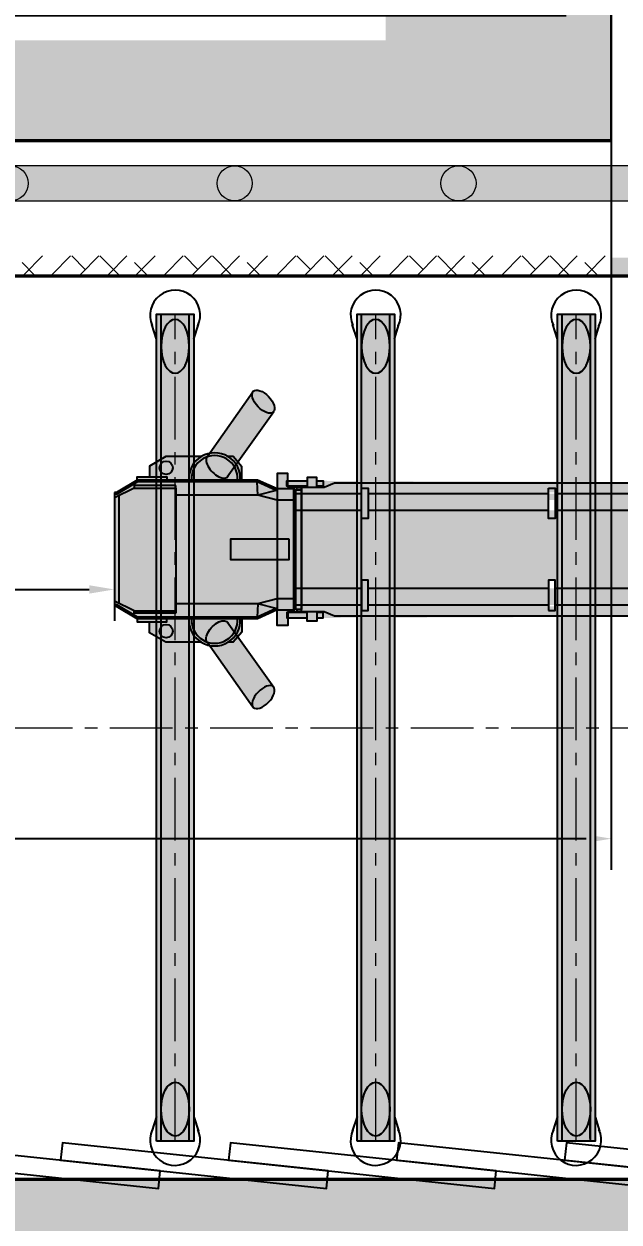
# Model space of a CAD drawing. Header units: inches. Extents: x 523 to 1492, y 69 to 539.
# Drawn here: x 706.28 to 730.02, y 266.5 to 314.3 of the extents above; entities that cross this region are included whole.
import ezdxf

# ---------------------------------------------------------------- set-up
doc = ezdxf.new("R2010")
doc.units = ezdxf.units.IN
doc.header["$MEASUREMENT"] = 0
doc.linetypes.add('CENTERX2', pattern=[4, 2.5, -0.5, 0.5, -0.5])
doc.styles.get("Standard").update_dxf_attribs({"font": 'arial.ttf'})
doc.dimstyles.new('ISO-25', dxfattribs={"dimtxt": 2.5, "dimasz": 2.5, "dimexe": 1.25, "dimexo": 0, "dimtad": 1, "dimdec": 0, "dimtxsty": 'Standard', "dimcen": 2.5, "dimadec": 0, "dimazin": 0, "dimtfac": 1, "dimtdec": 0, "dimtmove": 0, "dimatfit": 3, "dimfxl": 0, "dimarcsym": 0})
doc.dimstyles.get("Standard").update_dxf_attribs({"dimtxt": 0.18, "dimasz": 0.18, "dimexe": 0.18, "dimexo": 0.0625, "dimgap": 0.09, "dimtad": 0, "dimtih": 1, "dimtoh": 1, "dimdec": 4, "dimzin": 0, "dimdsep": 46, "dimtxsty": 'Standard', "dimcen": 0.09, "dimadec": 0, "dimazin": 0, "dimtfac": 1, "dimtdec": 4, "dimtofl": 0, "dimtmove": 0, "dimatfit": 3, "dimfxl": 0, "dimtolj": 1, "dimtzin": 0, "dimarcsym": 0})

# ---------------------------------------------------------------- blocks, each defined once
blk = doc.blocks.new('*D201')
at = {"color": 0, "linetype": 'ByBlock', "lineweight": -2}
for p, q in [((738.661, 335.939), (695.693, 335.939)), ((696.943, 334.139), (696.943, 306.039)), ((737.827, 304.239), (695.693, 304.239))]:
    blk.add_line(p, q, dxfattribs=at)
at = {"color": 0, "linetype": 'ByBlock'}
for points in [[(696.643, 334.139), (697.243, 334.139), (696.943, 335.939)], [(696.643, 306.039), (697.243, 306.039), (696.943, 304.239)]]:
    blk.add_solid(points, dxfattribs=at)
at = {"layer": 'Defpoints', "color": 0, "linetype": 'ByBlock'}
for p in [(738.661, 335.939), (696.943, 304.239), (737.827, 304.239)]:
    blk.add_point(p, dxfattribs=at)
at = {"color": 0, "linetype": 'ByBlock', "lineweight": 15, "insert": (695.398, 320.089), "char_height": 1.8, "attachment_point": 5, "rotation": 90}
blk.add_mtext('3170', dxfattribs=at)
blk = doc.blocks.new('*D193')
at = {"color": 0, "linetype": 'ByBlock', "lineweight": -2}
for p, q in [((669.709, 304.239), (669.709, 280.544)), ((729.709, 304.239), (729.709, 280.544)), ((670.709, 281.794), (728.709, 281.794))]:
    blk.add_line(p, q, dxfattribs=at)
at = {"color": 0, "linetype": 'ByBlock'}
for points in [[(670.709, 281.961), (670.709, 281.627), (669.709, 281.794)], [(728.709, 281.961), (728.709, 281.627), (729.709, 281.794)]]:
    blk.add_solid(points, dxfattribs=at)
at = {"layer": 'Defpoints', "color": 0, "linetype": 'ByBlock'}
for p in [(669.709, 304.239), (729.709, 304.239), (729.709, 281.794)]:
    blk.add_point(p, dxfattribs=at)
at = {"color": 0, "linetype": 'ByBlock', "lineweight": 15, "insert": (699.709, 282.758), "char_height": 1.3, "attachment_point": 5}
blk.add_mtext('5300-6000', dxfattribs=at)
blk = doc.blocks.new('*D194')
at = {"color": 0, "linetype": 'ByBlock', "lineweight": -2}
for p, q in [((709.884, 294.081), (709.884, 290.486)), ((673.185, 273.834), (673.185, 292.986)), ((674.185, 291.736), (708.884, 291.736))]:
    blk.add_line(p, q, dxfattribs=at)
at = {"color": 0, "linetype": 'ByBlock'}
for points in [[(674.185, 291.903), (674.185, 291.57), (673.185, 291.736)], [(708.884, 291.903), (708.884, 291.57), (709.884, 291.736)]]:
    blk.add_solid(points, dxfattribs=at)
at = {"layer": 'Defpoints', "color": 0, "linetype": 'ByBlock'}
for p in [(709.884, 294.081), (709.884, 291.736), (673.185, 273.834)]:
    blk.add_point(p, dxfattribs=at)
at = {"color": 0, "linetype": 'ByBlock', "lineweight": 15, "insert": (691.534, 292.7), "char_height": 1.3, "attachment_point": 5}
blk.add_mtext('3000-4000', dxfattribs=at)
blk = doc.blocks.new('Рама 3.3м')
blk.add_hatch(color=7).paths.add_polyline_path([(-1622.029, -523.338), (-1622.029, -490.338), (-1620.534, -490.338), (-1620.534, -523.338)])
at = {"color": 252}
for p, q in [((-1621.845, -523.338), (-1621.845, -490.338)), ((-1620.72, -523.338), (-1620.72, -490.338))]:
    blk.add_line(p, q, dxfattribs=at)
at = {"color": 7, "linetype": 'CENTERX2', "lineweight": 0}
blk.add_line((-1621.281, -523.338), (-1621.281, -490.338), dxfattribs=at)
at = {"color": 22}
for p, q in [((-1622.029, -491.333), (-1622.216, -490.744)), ((-1620.534, -491.316), (-1620.356, -490.75)), ((-1622.029, -522.343), (-1622.216, -522.932)), ((-1621.846, -523.224), (-1621.843, -522.055)), ((-1620.724, -523.224), (-1620.721, -522.055)), ((-1620.534, -522.36), (-1620.356, -522.927))]:
    blk.add_line(p, q, dxfattribs=at)
at = {"color": 252}
blk.add_lwpolyline([(-1622.029, -523.338), (-1622.029, -490.338), (-1620.534, -490.338), (-1620.534, -523.338)], close=True, dxfattribs=at)
at = {"color": 22}
for centre, start, end in [((-1621.285, -490.379), 334.6001, 204.624), ((-1621.285, -523.297), 155.376, 25.3999)]:
    blk.add_arc(centre, 1, start, end, dxfattribs=at)
at = {"color": 22, "extrusion": (0, 0, -1)}
blk.add_ellipse((-1621.282, -491.622), major_axis=(0, 1.073), ratio=0.522788, dxfattribs=at)
at = {"color": 22}
blk.add_ellipse((-1621.282, -522.055), major_axis=(0, -1.073), ratio=0.522788, dxfattribs=at)
blk = doc.blocks.new('ш.брус 3.0м')
at = {"linetype": 'ByBlock', "lineweight": 15}
blk.add_hatch(color=254, dxfattribs=at).paths.add_polyline_path([(-531.412, -4774.534), (-531.412, -4775.934), (-501.412, -4775.934), (-501.412, -4774.534)])
at = {"color": 7, "linetype": 'ByBlock', "lineweight": 15}
blk.add_lwpolyline([(-531.412, -4775.934), (-501.412, -4775.934), (-501.412, -4774.534), (-531.412, -4774.534)], close=True, dxfattribs=at)
blk.add_lwpolyline([(-531.412, -4774.534), (-531.412, -4775.934), (-501.412, -4775.934), (-501.412, -4774.534), (-531.412, -4774.534)], dxfattribs=at)
blk = doc.blocks.new('S - 140')
at = {"linetype": 'ByBlock', "lineweight": 15}
h = blk.add_hatch(color=7, dxfattribs=at)
edge = h.paths.add_edge_path()
edge.add_arc((1417, -1396.7), 70, 0, 360)
at = {"color": 7, "linetype": 'ByBlock', "lineweight": 15}
blk.add_circle((1417, -1396.7), 70, dxfattribs=at)
blk = doc.blocks.new('*D290')
at = {"color": 0, "linetype": 'ByBlock', "lineweight": -2}
for p, q in [((703.449, 309.642), (703.449, 315.891)), ((729.709, 309.642), (729.709, 315.891)), ((705.249, 314.641), (727.909, 314.641))]:
    blk.add_line(p, q, dxfattribs=at)
at = {"color": 0, "linetype": 'ByBlock'}
for points in [[(705.249, 314.941), (705.249, 314.341), (703.449, 314.641)], [(727.909, 314.941), (727.909, 314.341), (729.709, 314.641)]]:
    blk.add_solid(points, dxfattribs=at)
at = {"layer": 'Defpoints', "color": 0, "linetype": 'ByBlock'}
for p in [(729.709, 314.641), (703.449, 309.642), (729.709, 309.642)]:
    blk.add_point(p, dxfattribs=at)
at = {"color": 0, "linetype": 'ByBlock', "lineweight": 15, "insert": (716.579, 316.185), "char_height": 1.8, "attachment_point": 5}
blk.add_mtext('900-2600', dxfattribs=at)
blk = doc.blocks.new('*D343')
at = {"color": 0, "lineweight": -2}
for p, q in [((719.7, 2048.4), (750.4, 2048.4)), ((750.2, 2048.2), (750.2, 1799.6)), ((750.2, 1550.6), (750.2, 1799.2)), ((719.7, 1550.4), (750.4, 1550.4))]:
    blk.add_line(p, q, dxfattribs=at)
at = {"color": 0}
for points in [[(750.2, 2048.2), (750.2, 2048.2), (750.2, 2048.4)], [(750.2, 1550.6), (750.2, 1550.6), (750.2, 1550.4)]]:
    blk.add_solid(points, dxfattribs=at)
at = {"layer": 'Defpoints', "color": 0}
for p in [(719.7, 2048.4), (719.7, 1550.4), (750.2, 1550.4)]:
    blk.add_point(p, dxfattribs=at)
at = {"color": 0, "insert": (750.2, 1799.4), "char_height": 0.18, "attachment_point": 5}
blk.add_mtext('\\A1;497.9211', dxfattribs=at)
blk = doc.blocks.new('Рештак С-53. а')
h = blk.add_hatch(color=7)
h.dxf.hatch_style = 1
h.paths.add_polyline_path([(4116.5, 1901.2), (4150.7, 1901.2), (4150.7, 1777.9), (4116.5, 1777.9)], flags=16)
h.paths.add_polyline_path([(4072.3, 1893.8), (4097.2, 1893.8), (4097.2, 1785.3), (4072.3, 1785.3)], flags=16)
h.paths.add_polyline_path([(3874.2, 2083.7), (3900.4, 2083.7), (3900.4, 1962.7), (3874.2, 1962.7)], flags=17)
h.paths.add_polyline_path([(3112.4, 2083.7), (3138.6, 2083.7), (3138.6, 1962.7), (3112.4, 1962.7)], flags=17)
h.paths.add_polyline_path([(2663.1, 2083.7), (2689.3, 2083.7), (2689.3, 1962.7), (2663.1, 1962.7)], flags=17)
h.paths.add_polyline_path([(1916.3, 2083.7), (1942.5, 2083.7), (1942.5, 1962.7), (1916.3, 1962.7)], flags=17)
h.paths.add_polyline_path([(3874.2, 1595.4), (3900.4, 1595.4), (3900.4, 1716.4), (3874.2, 1716.4)], flags=17)
h.paths.add_polyline_path([(3112.4, 1595.4), (3138.6, 1595.4), (3138.6, 1716.4), (3112.4, 1716.4)], flags=17)
h.paths.add_polyline_path([(2663.1, 1595.4), (2689.3, 1595.4), (2689.3, 1716.4), (2663.1, 1716.4)], flags=17)
h.paths.add_polyline_path([(1916.3, 1595.4), (1942.5, 1595.4), (1942.5, 1716.4), (1916.3, 1716.4)], flags=17)
h.paths.add_polyline_path([(1678.1, 2077.5), (1652.8, 2077.5), (1652.8, 1601.6), (1678.1, 1601.6)], flags=17)
h.paths.add_polyline_path([(4098.6, 2088.5), (4149, 2088.5), (4149, 2141.5), (4098.6, 2141.5)])
h.paths.add_polyline_path([(1699.7, 2087.6), (1738.4, 2087.6), (1738.4, 2126.3), (1699.7, 2126.3)])
h.paths.add_polyline_path([(4098.6, 1590.6), (4149, 1590.6), (4149, 1537.6), (4098.6, 1537.6)])
h.paths.add_polyline_path([(1699.7, 1591.5), (1738.4, 1591.5), (1738.4, 1552.8), (1699.7, 1552.8)])
edge = h.paths.add_edge_path()
edge.add_line((4098.6, 2103.8), (4149, 2103.8))
edge.add_line((1738.4, 2113.1), (1764.2, 2113.1))
edge.add_line((1764.2, 2113.1), (1764.2, 2091.3))
edge.add_line((1764.2, 2091.3), (1738.4, 2091.3))
edge.add_line((1699.7, 2091.3), (1618.4, 2091.3))
edge.add_line((1618.4, 2091.3), (1618.4, 2113.1))
edge.add_line((1618.4, 2113.1), (1699.7, 2113.1))
edge.add_line((1659.2, 2077.5), (1678.1, 2077.5))
edge.add_line((1916.3, 1995.2), (1652.8, 1995.2))
edge.add_line((2663.1, 1995.2), (1942.5, 1995.2))
edge.add_line((3112.4, 1995.2), (2689.3, 1995.2))
edge.add_line((3874.2, 1995.2), (3138.6, 1995.2))
edge.add_line((4172.8, 1995.2), (3900.4, 1995.2))
edge.add_line((1916.3, 2061.7), (1652.8, 2061.7))
edge.add_line((1652.8, 2061.7), (1652.8, 2077.5))
edge.add_line((2663.1, 2061.7), (1942.5, 2061.7))
edge.add_line((3112.4, 2061.7), (2689.3, 2061.7))
edge.add_line((3874.2, 2061.7), (3138.6, 2061.7))
edge.add_line((1652.8, 2077.5), (1659.2, 2077.5))
edge.add_line((1659.2, 2077.5), (1659.2, 2087.6))
edge.add_line((1659.2, 2087.6), (1768.2, 2087.6))
edge.add_line((1768.2, 2087.6), (1808.8, 2105.3))
edge.add_line((1808.8, 2105.3), (4015.9, 2105.3))
edge.add_line((4015.9, 2105.3), (4036, 2088.5))
edge.add_line((4036, 2088.5), (4172.8, 2088.5))
edge.add_line((4172.8, 2088.5), (4172.8, 2075.8))
edge.add_line((4172.8, 2075.8), (4094, 2075.8))
edge.add_line((4094, 2075.8), (4036.3, 2061.7))
edge.add_line((4036.3, 2061.7), (3900.4, 2061.7))
edge.add_line((4098.6, 1575.3), (4149, 1575.3))
edge.add_line((1738.4, 1566), (1764.2, 1566))
edge.add_line((1764.2, 1566), (1764.2, 1587.8))
edge.add_line((1764.2, 1587.8), (1738.4, 1587.8))
edge.add_line((1699.7, 1587.8), (1618.4, 1587.8))
edge.add_line((1618.4, 1587.8), (1618.4, 1566))
edge.add_line((1618.4, 1566), (1699.7, 1566))
edge.add_line((1659.2, 1601.6), (1678.1, 1601.6))
edge.add_line((1916.3, 1683.9), (1652.8, 1683.9))
edge.add_line((2663.1, 1683.9), (1942.5, 1683.9))
edge.add_line((3112.4, 1683.9), (2689.3, 1683.9))
edge.add_line((3874.2, 1683.9), (3138.6, 1683.9))
edge.add_line((4172.8, 1683.9), (3900.4, 1683.9))
edge.add_line((4172.8, 1590.6), (4172.8, 2088.5))
edge.add_line((1916.3, 1617.4), (1652.8, 1617.4))
edge.add_line((1652.8, 1617.4), (1652.8, 1601.6))
edge.add_line((2663.1, 1617.4), (1942.5, 1617.4))
edge.add_line((3112.4, 1617.4), (2689.3, 1617.4))
edge.add_line((3874.2, 1617.4), (3138.6, 1617.4))
edge.add_line((1652.8, 1601.6), (1659.2, 1601.6))
edge.add_line((1659.2, 1601.6), (1659.2, 1591.5))
edge.add_line((1659.2, 1591.5), (1768.2, 1591.5))
edge.add_line((1768.2, 1591.5), (1808.8, 1573.8))
edge.add_line((1808.8, 1573.8), (4015.9, 1573.8))
edge.add_line((4015.9, 1573.8), (4036, 1590.6))
edge.add_line((4036, 1590.6), (4172.8, 1590.6))
edge.add_line((4172.8, 1590.6), (4172.8, 1603.3))
edge.add_line((4172.8, 1603.3), (4094, 1603.3))
edge.add_line((4094, 1603.3), (4036.3, 1617.4))
edge.add_line((4036.3, 1617.4), (3900.4, 1617.4))
h = blk.add_hatch(color=7)
h.dxf.hatch_style = 1
h.paths.add_polyline_path([(4172.8, 2088.5), (4036, 2088.5), (4015.9, 2105.3), (1808.8, 2105.3), (1768.2, 2087.6), (1659.2, 2087.6), (1659.2, 2077.5), (1678.1, 2077.5), (1678.1, 2061.7), (1916.3, 2061.7), (1916.3, 2083.7), (1942.5, 2083.7), (1942.5, 2061.7), (2663.1, 2061.7), (2663.1, 2083.7), (2689.3, 2083.7), (2689.3, 2061.7), (3112.4, 2061.7), (3112.4, 2083.7), (3138.6, 2083.7), (3138.6, 2061.7), (3874.2, 2061.7), (3874.2, 2083.7), (3900.4, 2083.7), (3900.4, 2061.7), (4036.3, 2061.7), (4094, 2075.8), (4172.8, 2075.8)])
h.paths.add_polyline_path([(2663.1, 2061.7), (1942.5, 2061.7), (1942.5, 1995.2), (2663.1, 1995.2)])
h.paths.add_polyline_path([(1916.3, 2061.7), (1678.1, 2061.7), (1678.1, 1995.2), (1916.3, 1995.2)])
h.paths.add_polyline_path([(3112.4, 2061.7), (2689.3, 2061.7), (2689.3, 1995.2), (3112.4, 1995.2)])
h.paths.add_polyline_path([(3874.2, 2061.7), (3138.6, 2061.7), (3138.6, 1995.2), (3874.2, 1995.2)])
h.paths.add_polyline_path([(4172.8, 2075.8), (4094, 2075.8), (4036.3, 2061.7), (3900.4, 2061.7), (3900.4, 1995.2), (4172.8, 1995.2)])
h.paths.add_polyline_path([(4172.8, 1995.2), (3900.4, 1995.2), (3900.4, 1962.7), (3874.2, 1962.7), (3874.2, 1995.2), (3138.6, 1995.2), (3138.6, 1962.7), (3112.4, 1962.7), (3112.4, 1995.2), (2689.3, 1995.2), (2689.3, 1962.7), (2663.1, 1962.7), (2663.1, 1995.2), (1942.5, 1995.2), (1942.5, 1962.7), (1916.3, 1962.7), (1916.3, 1995.2), (1678.1, 1995.2), (1678.1, 1683.9), (1916.3, 1683.9), (1916.3, 1716.4), (1942.5, 1716.4), (1942.5, 1683.9), (2663.1, 1683.9), (2663.1, 1716.4), (2689.3, 1716.4), (2689.3, 1683.9), (3112.4, 1683.9), (3112.4, 1716.4), (3138.6, 1716.4), (3138.6, 1683.9), (3874.2, 1683.9), (3874.2, 1716.4), (3900.4, 1716.4), (3900.4, 1683.9), (4172.8, 1683.9)])
h.paths.add_polyline_path([(4072.3, 1893.8), (4097.2, 1893.8), (4097.2, 1785.3), (4072.3, 1785.3)], flags=16)
h.paths.add_polyline_path([(4116.5, 1901.2), (4150.7, 1901.2), (4150.7, 1777.9), (4116.5, 1777.9)], flags=16)
h.paths.add_polyline_path([(3874.2, 1683.9), (3138.6, 1683.9), (3138.6, 1617.4), (3874.2, 1617.4)])
h.paths.add_polyline_path([(4172.8, 1683.9), (3900.4, 1683.9), (3900.4, 1617.4), (4036.3, 1617.4), (4094, 1603.3), (4172.8, 1603.3)])
h.paths.add_polyline_path([(4036, 1590.6), (4172.8, 1590.6), (4172.8, 1603.3), (4094, 1603.3), (4036.3, 1617.4), (3900.4, 1617.4), (3900.4, 1595.4), (3874.2, 1595.4), (3874.2, 1617.4), (3138.6, 1617.4), (3138.6, 1595.4), (3112.4, 1595.4), (3112.4, 1617.4), (2689.3, 1617.4), (2689.3, 1595.4), (2663.1, 1595.4), (2663.1, 1617.4), (1942.5, 1617.4), (1942.5, 1595.4), (1916.3, 1595.4), (1916.3, 1617.4), (1678.1, 1617.4), (1678.1, 1601.6), (1659.2, 1601.6), (1659.2, 1591.5), (1768.2, 1591.5), (1808.8, 1573.8), (4015.9, 1573.8)])
h.paths.add_polyline_path([(3112.4, 1683.9), (2689.3, 1683.9), (2689.3, 1617.4), (3112.4, 1617.4)])
h.paths.add_polyline_path([(2663.1, 1683.9), (1942.5, 1683.9), (1942.5, 1617.4), (2663.1, 1617.4)])
h.paths.add_polyline_path([(1916.3, 1683.9), (1678.1, 1683.9), (1678.1, 1617.4), (1916.3, 1617.4)])
h.paths.add_polyline_path([(1699.7, 1587.8), (1618.4, 1587.8), (1618.4, 1566), (1699.7, 1566)])
h.paths.add_polyline_path([(1764.2, 1587.8), (1738.4, 1587.8), (1738.4, 1566), (1764.2, 1566)])
h.paths.add_polyline_path([(1699.7, 2113.1), (1618.4, 2113.1), (1618.4, 2091.3), (1699.7, 2091.3)])
h.paths.add_polyline_path([(1764.2, 2113.1), (1738.4, 2113.1), (1738.4, 2091.3), (1764.2, 2091.3)])
for p, q in [((4098.6, 2103.8), (4149, 2103.8)), ((1659.2, 2077.5), (1678.1, 2077.5)), ((4172.8, 1590.6), (4172.8, 2088.5)), ((1659.2, 1601.6), (1678.1, 1601.6)), ((4098.6, 1575.3), (4149, 1575.3))]:
    blk.add_line(p, q)
for points in [[(1699.7, 2091.3), (1618.4, 2091.3), (1618.4, 2113.1), (1699.7, 2113.1)], [(1652.8, 2077.5), (1659.2, 2077.5), (1659.2, 2087.6), (1768.2, 2087.6), (1808.8, 2105.3), (4015.9, 2105.3), (4036, 2088.5), (4172.8, 2088.5), (4172.8, 2075.8), (4094, 2075.8), (4036.3, 2061.7), (3900.4, 2061.7)], [(1738.4, 2113.1), (1764.2, 2113.1), (1764.2, 2091.3), (1738.4, 2091.3)], [(1916.3, 2061.7), (1652.8, 2061.7), (1652.8, 2077.5)], [(2663.1, 2061.7), (1942.5, 2061.7)], [(3112.4, 2061.7), (2689.3, 2061.7)], [(3874.2, 2061.7), (3138.6, 2061.7)], [(1916.3, 1995.2), (1652.8, 1995.2)], [(2663.1, 1995.2), (1942.5, 1995.2)], [(3112.4, 1995.2), (2689.3, 1995.2)], [(3874.2, 1995.2), (3138.6, 1995.2)], [(4172.8, 1995.2), (3900.4, 1995.2)], [(1916.3, 1683.9), (1652.8, 1683.9)], [(2663.1, 1683.9), (1942.5, 1683.9)], [(3112.4, 1683.9), (2689.3, 1683.9)], [(3874.2, 1683.9), (3138.6, 1683.9)], [(4172.8, 1683.9), (3900.4, 1683.9)], [(1699.7, 1587.8), (1618.4, 1587.8), (1618.4, 1566), (1699.7, 1566)], [(1652.8, 1601.6), (1659.2, 1601.6), (1659.2, 1591.5), (1768.2, 1591.5), (1808.8, 1573.8), (4015.9, 1573.8), (4036, 1590.6), (4172.8, 1590.6), (4172.8, 1603.3), (4094, 1603.3), (4036.3, 1617.4), (3900.4, 1617.4)], [(1916.3, 1617.4), (1652.8, 1617.4), (1652.8, 1601.6)], [(1738.4, 1566), (1764.2, 1566), (1764.2, 1587.8), (1738.4, 1587.8)], [(2663.1, 1617.4), (1942.5, 1617.4)], [(3112.4, 1617.4), (2689.3, 1617.4)], [(3874.2, 1617.4), (3138.6, 1617.4)]]:
    blk.add_lwpolyline(points)
for points in [[(1699.7, 2087.6), (1738.4, 2087.6), (1738.4, 2126.3), (1699.7, 2126.3)], [(4098.6, 2088.5), (4149, 2088.5), (4149, 2141.5), (4098.6, 2141.5)], [(1678.1, 2077.5), (1652.8, 2077.5), (1652.8, 1601.6), (1678.1, 1601.6)], [(1916.3, 2083.7), (1942.5, 2083.7), (1942.5, 1962.7), (1916.3, 1962.7)], [(2663.1, 2083.7), (2689.3, 2083.7), (2689.3, 1962.7), (2663.1, 1962.7)], [(3112.4, 2083.7), (3138.6, 2083.7), (3138.6, 1962.7), (3112.4, 1962.7)], [(3874.2, 2083.7), (3900.4, 2083.7), (3900.4, 1962.7), (3874.2, 1962.7)], [(4072.3, 1893.8), (4097.2, 1893.8), (4097.2, 1785.3), (4072.3, 1785.3)], [(4116.5, 1901.2), (4150.7, 1901.2), (4150.7, 1777.9), (4116.5, 1777.9)], [(1916.3, 1595.4), (1942.5, 1595.4), (1942.5, 1716.4), (1916.3, 1716.4)], [(2663.1, 1595.4), (2689.3, 1595.4), (2689.3, 1716.4), (2663.1, 1716.4)], [(3112.4, 1595.4), (3138.6, 1595.4), (3138.6, 1716.4), (3112.4, 1716.4)], [(3874.2, 1595.4), (3900.4, 1595.4), (3900.4, 1716.4), (3874.2, 1716.4)], [(1699.7, 1591.5), (1738.4, 1591.5), (1738.4, 1552.8), (1699.7, 1552.8)], [(4098.6, 1590.6), (4149, 1590.6), (4149, 1537.6), (4098.6, 1537.6)]]:
    blk.add_lwpolyline(points, close=True)
blk = doc.blocks.new('Концевая С-53. б')
h = blk.add_hatch(color=7)
h.dxf.hatch_style = 1
h.paths.add_polyline_path([(247.81229, 2043.90569), (82.44484, 2043.90569), (20.50765, 2013.88487), (20.50765, 1584.92585), (82.44484, 1554.90502), (247.81229, 1554.90502)])
h.paths.add_polyline_path([(652.11958, 1996.18159), (575.31753, 2016.18396), (247.81229, 2016.18396), (247.81229, 1582.62675), (575.31753, 1582.62675), (652.11958, 1602.62912), (652.11958, 1758.97733), (466.41027, 1758.97733), (466.41027, 1839.83338), (652.11958, 1839.83338)])
h.paths.add_polyline_path([(652.11958, 1839.83338), (466.41027, 1839.83338), (466.41027, 1758.97733), (652.11958, 1758.97733)], flags=17)
h.paths.add_polyline_path([(701.03813, 1839.83338), (652.11958, 1839.83338), (652.11958, 1758.97733), (701.03813, 1758.97733)])
h.paths.add_polyline_path([(719.66574, 1996.18159), (652.11958, 1996.18159), (652.11958, 1839.83338), (701.03813, 1839.83338), (701.03813, 1758.97733), (652.11958, 1758.97733), (652.11958, 1602.62912), (719.66574, 1602.62912)])
h.paths.add_polyline_path([(719.66574, 2041.15847), (652.11958, 2041.15847), (652.11958, 1996.18159), (719.66574, 1996.18159)])
h.paths.add_polyline_path([(694.74004, 2102.81486), (652.11958, 2102.81486), (652.11958, 2041.15847), (719.66574, 2041.15847), (719.66574, 2048.36592), (694.74004, 2048.36592)])
h.paths.add_polyline_path([(572.93537, 2069.15322), (575.31753, 2016.18396), (649.2792, 2035.02695)], flags=17)
h.paths.add_polyline_path([(652.11958, 2041.11398), (574.36816, 2075.86945), (93.6686, 2075.86945), (11.20637, 2026.91701), (3.09704, 2026.91701), (3.09704, 2020.20078), (13.04969, 2020.20078), (95.51193, 2069.15322), (572.93537, 2069.15322), (649.2792, 2035.02695), (575.31753, 2016.18396), (652.11958, 1996.18159)])
h.paths.add_polyline_path([(572.93537, 2069.15322), (95.51193, 2069.15322), (13.04969, 2020.20078), (3.09704, 2020.20078), (3.09704, 2005.44598), (82.44484, 2043.90569), (82.44484, 2054.08629), (247.81229, 2054.08629), (247.81229, 2043.90569), (247.81229, 2016.18396), (575.31753, 2016.18396)], flags=17)
h.paths.add_polyline_path([(247.81229, 2054.08629), (82.44484, 2054.08629), (82.44484, 2043.90569), (247.81229, 2043.90569)], flags=16)
h.paths.add_polyline_path([(20.50765, 2013.88487), (3.09704, 2005.44598), (3.09704, 1593.36474), (20.50765, 1584.92585)])
h.paths.add_polyline_path([(211.88347, 2088.64229), (93.6686, 2088.64229), (93.6686, 2075.86945), (211.88347, 2075.86945)])
h.paths.add_polyline_path([(350.23089, 2169.92132), (208.15234, 2169.92132), (143.80467, 2131.67898), (143.80467, 2088.64229), (211.88347, 2088.64229), (211.88347, 2075.86945), (300.68597, 2075.86945, -0.2791304557)])
h.paths.add_polyline_path([(183.31052, 2125.19903, -1), (236.28821, 2125.19903, -1)], flags=0)
h.paths.add_polyline_path([(311.51034, 2075.86945), (494.7531, 2075.86945, 1.0688966062)], flags=16)
h.paths.add_polyline_path([(494.7531, 2075.86945), (505.57748, 2075.86945, 1.0614075991), (300.68597, 2075.86945), (311.51034, 2075.86945, -1.0688966062)])
h.paths.add_polyline_path([(236.28821, 2125.19903, 1), (183.31052, 2125.19903, 1)], flags=16)
h.paths.add_polyline_path([(511.18531, 2129.29573), (476.58177, 2169.92132), (456.03256, 2169.92132, -0.2791304557), (505.57748, 2075.86945), (511.18531, 2075.86945)])
h.paths.add_polyline_path([(719.66574, 1602.62912), (652.11958, 1602.62912), (652.11958, 1557.65224), (719.66574, 1557.65224)])
h.paths.add_polyline_path([(694.74004, 1550.44479), (719.66574, 1550.44479), (719.66574, 1557.65224), (652.11958, 1557.65224), (652.11958, 1495.99585), (694.74004, 1495.99585)])
h.paths.add_polyline_path([(649.2792, 1563.78376), (575.31753, 1582.62675), (572.93537, 1529.65749)], flags=17)
h.paths.add_polyline_path([(652.11958, 1602.62912), (575.31753, 1582.62675), (649.2792, 1563.78376), (572.93537, 1529.65749), (95.51193, 1529.65749), (13.04969, 1578.60993), (3.09704, 1578.60993), (3.09704, 1571.8937), (11.20637, 1571.8937), (93.6686, 1522.94126), (211.88347, 1522.94126), (574.36816, 1522.94126), (652.11958, 1557.69673)])
h.paths.add_polyline_path([(575.31753, 1582.62675), (247.81229, 1582.62675), (247.81229, 1554.90502), (247.81229, 1544.72442), (82.44484, 1544.72442), (82.44484, 1554.90502), (20.50765, 1584.92585), (3.09704, 1593.36474), (3.09704, 1578.60993), (13.04969, 1578.60993), (95.51193, 1529.65749), (572.93537, 1529.65749)], flags=17)
h.paths.add_polyline_path([(247.81229, 1554.90502), (82.44484, 1554.90502), (82.44484, 1544.72442), (247.81229, 1544.72442)], flags=16)
h.paths.add_polyline_path([(211.88347, 1522.94126), (93.6686, 1522.94126), (93.6686, 1510.16842), (211.88347, 1510.16842)])
h.paths.add_polyline_path([(300.68597, 1522.94126), (211.88347, 1522.94126), (211.88347, 1510.16842), (143.80467, 1510.16842), (143.80467, 1467.13173), (208.15234, 1428.88939), (350.23089, 1428.88939, -0.2791304557)])
h.paths.add_polyline_path([(236.28821, 1473.61168, -1), (183.31052, 1473.61168, -1)], flags=0)
h.paths.add_polyline_path([(183.31052, 1473.61168, 1), (236.28821, 1473.61168, 1)], flags=16)
h.paths.add_polyline_path([(494.7531, 1522.94126), (311.51034, 1522.94126, 1.0688966062)], flags=17)
h.paths.add_polyline_path([(311.51034, 1522.94126), (300.68597, 1522.94126, 0.2791304557), (350.23089, 1428.88939, 0.6034826288), (505.57748, 1522.94126), (494.7531, 1522.94126, -1.0688966062)])
h.paths.add_polyline_path([(511.18531, 1469.51498), (511.18531, 1522.94126), (505.57748, 1522.94126, -0.2791304557), (456.03256, 1428.88939), (476.58177, 1428.88939)])
h = blk.add_hatch(color=7)
h.dxf.hatch_style = 1
h.paths.add_polyline_path([(750.18544, 2048.36592), (719.72824, 2048.36592), (719.72824, 1550.44479), (750.18544, 1550.44479)])
h.paths.add_polyline_path([(749.63752, 1799.2186), (750.77634, 1799.2186), (750.77634, 1799.58953), (749.63752, 1799.58953)], flags=9)
for p, q in [((82.44484, 2043.90569), (3.09704, 2005.44598)), ((3.09704, 2026.91701), (3.09704, 1571.8937)), ((20.50765, 2013.88487), (20.50765, 1584.92585)), ((82.44484, 1554.90502), (3.09704, 1593.36474)), ((82.44484, 1554.90502), (3.09704, 1593.36474))]:
    blk.add_line(p, q)
for points in [[(350.23089, 2169.92132), (208.15234, 2169.92132), (143.80467, 2131.67898), (143.80467, 2088.64229)], [(511.18531, 2075.86945), (511.18531, 2129.29573), (476.58177, 2169.92132), (456.03256, 2169.92132)], [(652.02003, 2041.15847), (574.36816, 2075.86945), (93.6686, 2075.86945), (11.20637, 2026.91701), (3.09704, 2026.91701)], [(649.2792, 2035.02695), (572.93537, 2069.15322), (95.51193, 2069.15322), (13.04969, 2020.20078), (3.09704, 2020.20078)], [(649.2792, 2035.02695), (575.31753, 2016.18396), (572.93537, 2069.15322)], [(719.66574, 2041.15847), (719.66574, 2048.36592), (694.74004, 2048.36592), (694.74004, 2102.81486), (652.11958, 2102.81486), (652.11958, 2041.15847)], [(247.81229, 2043.90569), (247.81229, 1554.90502)], [(719.66574, 1996.18159), (652.11958, 1996.18159), (575.31753, 2016.18396), (247.81229, 2016.18396)], [(649.2792, 1563.78376), (572.93537, 1529.65749), (95.51193, 1529.65749), (13.04969, 1578.60993), (3.09704, 1578.60993)], [(719.66574, 1602.62912), (652.11958, 1602.62912), (575.31753, 1582.62675), (247.81229, 1582.62675)], [(649.2792, 1563.78376), (575.31753, 1582.62675), (572.93537, 1529.65749)], [(652.02003, 1557.65224), (574.36816, 1522.94126), (93.6686, 1522.94126), (11.20637, 1571.8937), (3.09704, 1571.8937)], [(719.66574, 1557.65224), (719.66574, 1550.44479), (694.74004, 1550.44479), (694.74004, 1495.99585), (652.11958, 1495.99585), (652.11958, 1557.65224)], [(350.23089, 1428.88939), (208.15234, 1428.88939), (143.80467, 1467.13173), (143.80467, 1510.16842)], [(511.18531, 1522.94126), (511.18531, 1469.51498), (476.58177, 1428.88939), (456.03256, 1428.88939)]]:
    blk.add_lwpolyline(points)
for points in [[(211.88347, 2075.86945), (93.6686, 2075.86945), (93.6686, 2088.64229), (211.88347, 2088.64229)], [(247.81229, 2054.08629), (82.44484, 2054.08629), (82.44484, 2043.90569), (247.81229, 2043.90569)], [(719.66574, 2041.15847), (652.11958, 2041.15847), (652.11958, 1557.65224), (719.66574, 1557.65224)], [(719.72824, 1550.44479), (750.18544, 1550.44479), (750.18544, 2048.36592), (719.72824, 2048.36592)], [(701.03813, 1839.83338), (466.41027, 1839.83338), (466.41027, 1758.97733), (701.03813, 1758.97733)], [(247.81229, 1544.72442), (82.44484, 1544.72442), (82.44484, 1554.90502), (247.81229, 1554.90502)], [(247.81229, 1544.72442), (82.44484, 1544.72442), (82.44484, 1554.90502), (247.81229, 1554.90502)], [(211.88347, 1522.94126), (93.6686, 1522.94126), (93.6686, 1510.16842), (211.88347, 1510.16842)]]:
    blk.add_lwpolyline(points, close=True)
for centre in [(209.79937, 2125.19903), (209.79937, 1473.61168)]:
    blk.add_circle(centre, 26.48885)
for centre, radius, start, end in [((403.13172, 2081.97842), 102.62773, 356.587423, 183.412577), ((403.13172, 2081.97842), 91.82482, 356.18538064, 183.81461936), ((403.13172, 1516.83229), 102.62773, 176.587423, 3.412577), ((403.13172, 1516.83229), 91.82482, 176.18538064, 3.81461936)]:
    blk.add_arc(centre, radius, start, end)
dim = blk.add_linear_dim(base=(750.18544, 1550.44479), p1=(719.66574, 2048.36592), p2=(719.66574, 1550.44479), angle=90, dimstyle='Standard')
dim.commit()
dim.dimension.update_dxf_attribs({"geometry": '*D343', "text_midpoint": (750.18544, 1799.40536)})

msp = doc.modelspace()

# ---------------------------------------------------------------- hatches: boundary and pattern name
at = {"linetype": 'ByBlock', "lineweight": 15}
h = msp.add_hatch(dxfattribs=at)
h.set_pattern_fill('ANSI38', scale=0.25, style=0)
h.set_pattern_definition([(45, (-1070.4876, 3958.34645), (-0.561266, 0.561266), []), (135, (-1070.4876, 3958.34645), (-1.68379802, 0.561266), [1.984375, -1.190625])])
h.paths.add_polyline_path([(729.709, 304.308), (729.709, 305.043), (703.449, 305.043), (703.449, 304.308)])
h = msp.add_hatch(dxfattribs=at)
h.set_pattern_fill('ANSI38', scale=0.25, style=0)
h.set_pattern_definition([(45, (-1044.22695, 3958.27745), (-0.561266, 0.561266), []), (135, (-1044.22695, 3958.27745), (-1.68379802, 0.561266), [1.984375, -1.190625])])
h.paths.add_polyline_path([(949.259, 304.239), (949.259, 304.974), (729.709, 304.974), (729.709, 304.239)])
h = msp.add_hatch(color=22)
h.dxf.hatch_style = 1
edge = h.paths.add_edge_path()
edge.add_ellipse((715.826, 299.229), major_axis=(0.398, -0.413), ratio=0.50779, start_angle=0, end_angle=360)
edge = h.paths.add_edge_path()
edge.add_line((713.61, 297.063), (715.41, 299.62))
edge.add_line((714.39, 296.224), (716.243, 298.837))
edge.add_ellipse((713.991, 296.636), major_axis=(0.398, -0.413), ratio=0.50779, start_angle=175.6356, end_angle=370.9527)
h = msp.add_hatch(color=22)
h.dxf.hatch_style = 1
edge = h.paths.add_edge_path()
edge.add_ellipse((715.826, 299.229), major_axis=(0.398, -0.413), ratio=0.50779, start_angle=185.5806, end_angle=365.4763, ccw=False)
edge.add_line((715.391, 299.593), (713.61, 297.063))
edge.add_ellipse((713.991, 296.636), major_axis=(0.398, -0.413), ratio=0.50779, start_angle=175.6356, end_angle=360)
edge.add_line((714.39, 296.224), (716.224, 298.811))
h = msp.add_hatch(color=22)
h.dxf.hatch_style = 1
edge = h.paths.add_edge_path()
edge.add_ellipse((715.826, 287.44), major_axis=(0.398, 0.413), ratio=0.50779, start_angle=0, end_angle=360, ccw=False)
edge = h.paths.add_edge_path()
edge.add_line((713.61, 289.606), (715.41, 287.049))
edge.add_line((714.39, 290.445), (716.243, 287.831))
edge.add_ellipse((713.991, 290.032), major_axis=(0.398, 0.413), ratio=0.50779, start_angle=-10.9527, end_angle=184.3644, ccw=False)
h = msp.add_hatch(color=22)
h.dxf.hatch_style = 1
edge = h.paths.add_edge_path()
edge.add_ellipse((713.991, 290.032), major_axis=(0.398, 0.413), ratio=0.50779, start_angle=0, end_angle=184.3644)
edge.add_line((713.61, 289.606), (715.41, 287.049))
edge.add_ellipse((715.826, 287.44), major_axis=(0.398, 0.413), ratio=0.50779, start_angle=-5.4763, end_angle=174.4194, ccw=False)
edge.add_line((716.229, 287.851), (714.39, 290.445))

# ---------------------------------------------------------------- linework, layer by layer
msp.add_line((949.259, 304.239), (688.661, 304.239))
msp.add_line((949.259, 304.239), (688.661, 304.239))
at = {"color": 7, "linetype": 'ByBlock', "lineweight": 15}
for p, q in [((738.661, 304.239), (688.661, 304.239)), ((725.068, 304.239), (841.124, 304.239))]:
    msp.add_line(p, q, dxfattribs=at)
at = {"color": 7, "linetype": 'CENTERX2', "lineweight": 15}
msp.add_line((669.709, 286.219), (949.259, 286.219), dxfattribs=at)
at = {"color": 253, "linetype": 'ByBlock', "lineweight": 15}
for points, const_width in [([(734.161, 487.042), (734.161, 448.394), (716.277, 446.966), (716.277, 418.306), (725.209, 418.306), (725.209, 384.459), (734.161, 384.459), (734.161, 338.805), (725.209, 334.628), (725.209, 309.642)], 9), ([(729.709, 311.642), (701.449, 311.642), (701.449, 306.239), (667.709, 306.239), (667.708, 266.2), (949.259, 266.2)], 4)]:
    msp.add_lwpolyline(points, dxfattribs=dict(at, const_width=const_width))
for points in [[(738.661, 487.042), (738.661, 444.239), (720.777, 442.811), (720.777, 422.806), (729.709, 422.806), (729.709, 388.959), (738.661, 388.959), (738.661, 335.939), (729.709, 331.762), (729.709, 304.239)], [(713.61, 297.063), (715.41, 299.62)], [(714.39, 296.224), (716.243, 298.837)], [(714.39, 290.445), (716.243, 287.831)], [(713.61, 289.606), (715.41, 287.049)]]:
    msp.add_lwpolyline(points)
at = {"const_width": 0.125}
for points in [[(729.709, 309.642), (703.449, 309.642), (703.449, 304.239), (669.709, 304.239), (669.708, 268.2), (949.259, 268.2)], [(703.449, 304.239), (949.259, 304.239)]]:
    msp.add_lwpolyline(points, dxfattribs=at)
at = {"color": 7, "linetype": 'ByBlock', "lineweight": 15}
msp.add_lwpolyline([(719.709, 304.239), (669.709, 304.239), (669.708, 268.2), (949.259, 268.2)], dxfattribs=at)
for points in [[(711.717, 268.54), (701.112, 269.662), (701.038, 268.966), (711.642, 267.837)], [(718.419, 268.54), (707.815, 269.662), (707.74, 268.966), (718.344, 267.837)], [(725.12, 268.54), (714.516, 269.662), (714.441, 268.966), (725.045, 267.837)], [(731.821, 268.54), (721.217, 269.662), (721.142, 268.966), (731.746, 267.837)], [(738.521, 268.54), (727.917, 269.662), (727.842, 268.966), (738.446, 267.837)]]:
    msp.add_lwpolyline(points, close=True)
msp.add_ellipse((715.826, 299.229), major_axis=(0.398, -0.413), ratio=0.50779)
msp.add_ellipse((713.991, 296.636), major_axis=(0.398, -0.413), ratio=0.50779, start_param=3.065419, end_param=6.474346)
at = {"extrusion": (0, 0, -1)}
msp.add_ellipse((713.991, 290.032), major_axis=(0.398, 0.413), ratio=0.50779, start_param=3.065419, end_param=6.474346, dxfattribs=at)
msp.add_ellipse((715.826, 287.44), major_axis=(0.398, 0.413), ratio=0.50779, dxfattribs=at)

# ---------------------------------------------------------------- block references
at = {"color": 7, "linetype": 'ByBlock', "lineweight": 15}
msp.add_blockref('ш.брус 3.0м', (1236.121, 5083.172), dxfattribs=at)
at = {"color": 7, "linetype": 'ByBlock', "lineweight": 15, "xscale": 0.009999999999990905, "yscale": 0.009999999999990905, "zscale": 0.009999999999990905}
for p in [(691.579, 321.906), (700.511, 321.906), (709.442, 321.906), (709.442, 321.906)]:
    msp.add_blockref('S - 140', p, dxfattribs=at)
for p in [(2333.593, 793.057), (2341.593, 793.057), (2349.593, 793.057)]:
    msp.add_blockref('Рама 3.3м', p)
at = {"xscale": 0.01, "yscale": 0.01, "zscale": 0.01}
for name, p in [('Концевая С-53. б', (709.853, 275.34)), ('Рештак С-53. а', (700.578, 274.94))]:
    msp.add_blockref(name, p, dxfattribs=at)

# ---------------------------------------------------------------- dimensions: what is measured, and where the dimension line sits
at = {"color": 7, "linetype": 'ByBlock', "lineweight": 15}
dim = msp.add_linear_dim(base=(696.943, 304.239), p1=(738.661, 335.939), p2=(737.827, 304.239), angle=90, dimstyle='ISO-25', override={"dimtxt": 1.8, "dimasz": 1.8, "dimlfac": 100, "dimrnd": 0.05, "dimfxl": 1.25}, dxfattribs=at)
dim.commit()
dim.dimension.update_dxf_attribs({"geometry": '*D201', "text_midpoint": (695.398, 320.089)})
for base, p1, p2, text, override, picture, middle in [((729.709, 314.641), (703.449, 309.642), (729.709, 309.642), '900-2600', {"dimtxt": 1.8, "dimasz": 1.8, "dimlfac": 100, "dimrnd": 0.05, "dimfxl": 1.25}, '*D290', (716.579, 316.185)), ((729.709, 281.794), (669.709, 304.239), (729.709, 304.239), '5300-6000', {"dimtxt": 1.3, "dimasz": 1, "dimgap": 0.3, "dimlfac": 100, "dimrnd": 0.05, "dimtmove": 1, "dimfxl": 1.25}, '*D193', (699.709, 282.758)), ((709.884, 291.736), (673.185, 273.834), (709.884, 294.081), '3000-4000', {"dimtxt": 1.3, "dimasz": 1, "dimgap": 0.3, "dimlfac": 100, "dimrnd": 0.05, "dimtmove": 1, "dimfxl": 1.25}, '*D194', (691.534, 292.7))]:
    dim = msp.add_linear_dim(base=base, p1=p1, p2=p2, text=text, dimstyle='ISO-25', override=override, dxfattribs=at)
    dim.commit()
    dim.dimension.update_dxf_attribs({"geometry": picture, "text_midpoint": middle})

doc.saveas('drawing.dxf')
